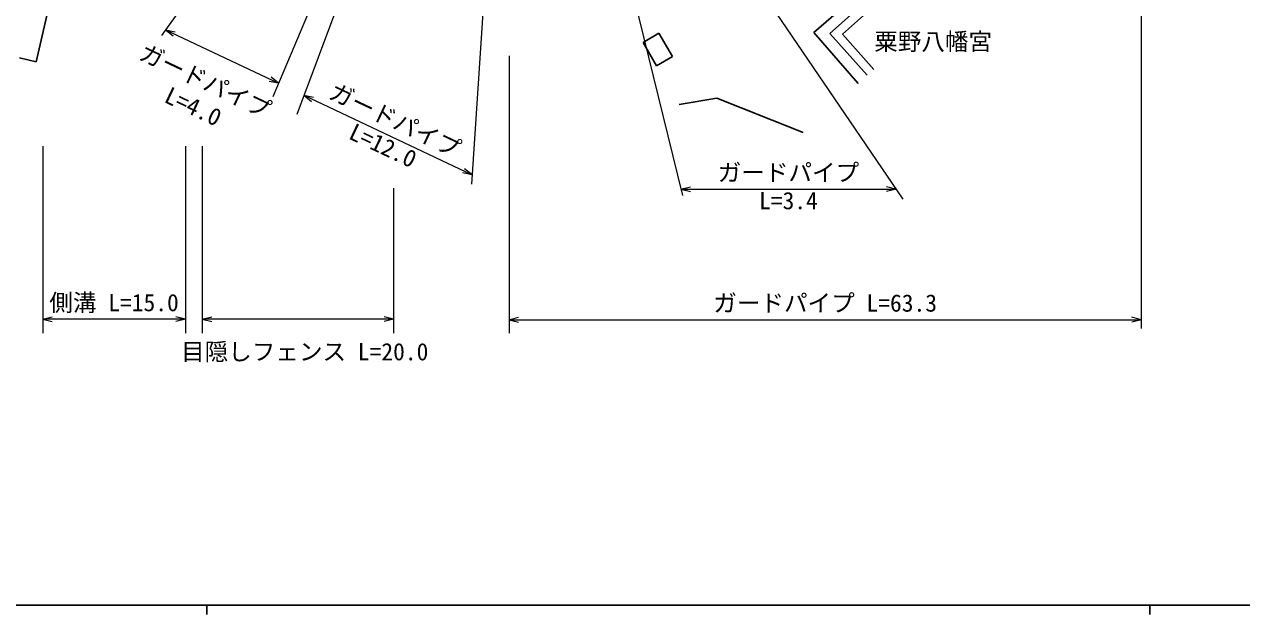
# Model space of a CAD drawing. Units: millimetres, scale not verified. Extents: x 40000 to 679996, y 20000 to 379998.
# Drawn here: x 148651 to 277754, y 203999 to 266610 of the extents above; entities that cross this region are included whole.
import ezdxf
from ezdxf.enums import TextEntityAlignment as Align

# ---------------------------------------------------------------- set-up
doc = ezdxf.new("R2010")
doc.units = ezdxf.units.MM
doc.header["$LTSCALE"] = 999.995
for name, color, linetype, lineweight in [('M-BGD', 7, 'Continuous', 25), ('M-STR-HTXT', 7, 'Continuous', 13), ('M-TTL-BAND', 7, 'Continuous', 25)]:
    doc.layers.add(name, color=color, linetype=linetype, lineweight=lineweight)
doc.layers.add('M-BMK-HTXT', color=7, linetype='Continuous')
doc.styles.add('ＭＳ ゴシック', font='')
doc.styles.get('ＭＳ ゴシック').set_extended_font_data('MS Gothic')

msp = doc.modelspace()

# ---------------------------------------------------------------- linework, layer by layer
at = {"layer": 'M-BGD'}
for p, q in [((234081, 265630.3), (243292.8, 273858.9)), ((243223.2, 272542), (235408.6, 265559.8)), ((151617.6, 270152), (149890.1, 262637.6)), ((232380, 265748.1), (235535.9, 268461.8)), ((215947.3, 265670.2), (214263.7, 264686.3)), ((215705.3, 262219.8), (214263.7, 264686.3)), ((215947.3, 265670.2), (217388.9, 263203.7)), ((232380, 265748.1), (237078.3, 260346.6)), ((234081, 265630.3), (238036.2, 261202.4)), ((235408.6, 265559.8), (238740, 261831.3)), ((149890.1, 262637.6), (148135.9, 263040.9)), ((215705.3, 262219.8), (217388.9, 263203.7)), ((222085.1, 258793.2), (218116, 258095)), ((224672.4, 257772.6), (222085.1, 258793.2)), ((224672.4, 257772.6), (231234.3, 255125))]:
    msp.add_line(p, q, dxfattribs=at)
at = {"layer": 'M-STR-HTXT'}
for p, q in [((187689.7, 299730), (163210.2, 265436.6)), ((192100.5, 299399.2), (175008.9, 258930.7)), ((192982.6, 298517.1), (177545.1, 257056.2)), ((209963.9, 294878.2), (241823.8, 248052.2)), ((207427.8, 293444.7), (218454.6, 248455.3)), ((198716.6, 289695.6), (196070.1, 249668.2)), ((267107.1, 286418.2), (267107.1, 234344.7)), ((163634.5, 266031.1), (175612.3, 260359.4)), ((163634.5, 266031.1), (164431.3, 265377.1)), ((163634.5, 266031.1), (164645.3, 265829)), ((200056, 263263.9), (200056, 233838.5)), ((175612.3, 260359.4), (174815.5, 261013.3)), ((175612.3, 260359.4), (174601.5, 260561.4)), ((178300.9, 259086.3), (196134.5, 250641.8)), ((178300.9, 259086.3), (179097.7, 258432.4)), ((178300.9, 259086.3), (179311.7, 258884.3)), ((150598.2, 253693), (150598.2, 233838.5)), ((165732.6, 253693), (165732.6, 233838.5)), ((167518.1, 253693), (167518.1, 233838.5)), ((196134.5, 250641.8), (195123.7, 250843.8)), ((196134.5, 250641.8), (195337.7, 251295.7)), ((187813.8, 249227.1), (187813.8, 233838.5)), ((218288.6, 249132.4), (219288.6, 249382.4)), ((241088.8, 249132.4), (240088.8, 249382.4)), ((218288.6, 249132.4), (241088.8, 249132.4)), ((218288.6, 249132.4), (219288.6, 248882.4)), ((241088.8, 249132.4), (240088.8, 248882.4)), ((150598.2, 235329.4), (151598.2, 235579.4)), ((165732.6, 235329.4), (150598.2, 235329.4)), ((150598.2, 235329.4), (151598.2, 235079.4)), ((165732.6, 235329.4), (164732.6, 235579.4)), ((165732.6, 235329.4), (164732.6, 235079.4)), ((167518.1, 235333.3), (168518.1, 235583.3)), ((187813.8, 235333.3), (167518.1, 235333.3)), ((167518.1, 235333.3), (168518.1, 235083.3)), ((187813.8, 235333.3), (186813.8, 235583.3)), ((187813.8, 235333.3), (186813.8, 235083.3)), ((200056, 235285.7), (201055.9, 235535.7)), ((200056, 235285.7), (267107.1, 235285.7)), ((200056, 235285.7), (201055.9, 235035.7)), ((267107.1, 235285.7), (266107.1, 235535.7)), ((267107.1, 235285.7), (266107.1, 235035.7))]:
    msp.add_line(p, q, dxfattribs=at)
at = {"layer": 'M-TTL-BAND'}
for p, q in [((39999.8, 204998.9), (578997.1, 204998.9)), ((167999.1, 204998.9), (167999.1, 203998.9)), ((267998.6, 204999), (267998.6, 203998.9))]:
    msp.add_line(p, q, dxfattribs=at)

# ---------------------------------------------------------------- texts
at = {"layer": 'M-BMK-HTXT', "style": 'ＭＳ ゴシック'}
msp.add_text('粟野八幡宮', height=1833, dxfattribs=at).set_placement((245037.8, 263315.3), align=Align.BOTTOM_CENTER)
at = {"layer": 'M-STR-HTXT', "style": 'ＭＳ ゴシック'}
for p in [(167215.6, 259276.2), (187346.1, 255135.2)]:
    msp.add_text('ガードパイプ', height=1833, rotation=334.662, dxfattribs=at).set_placement(p, align=Align.BOTTOM_CENTER)
for s, p in [('L=4.0', (166958.8, 258733.9)), ('L=12.0', (187089.3, 254592.9))]:
    msp.add_text(s, height=1833, rotation=334.662, dxfattribs=at).set_placement(p, align=Align.TOP_CENTER)
for s, p in [('ガードパイプ', (229688.7, 249432.4)), ('側溝 L=15.0', (158165.4, 235629.4)), ('ガードパイプ L=63.3', (233581.5, 235585.7)), ('目隠しフェンス L=20.0', (178385.8, 230423.1))]:
    msp.add_text(s, height=1833, dxfattribs=at).set_placement(p, align=Align.BOTTOM_CENTER)
msp.add_text('L=3.4', height=1833, dxfattribs=at).set_placement((229688.7, 248832.4), align=Align.TOP_CENTER)

doc.saveas('drawing.dxf')
